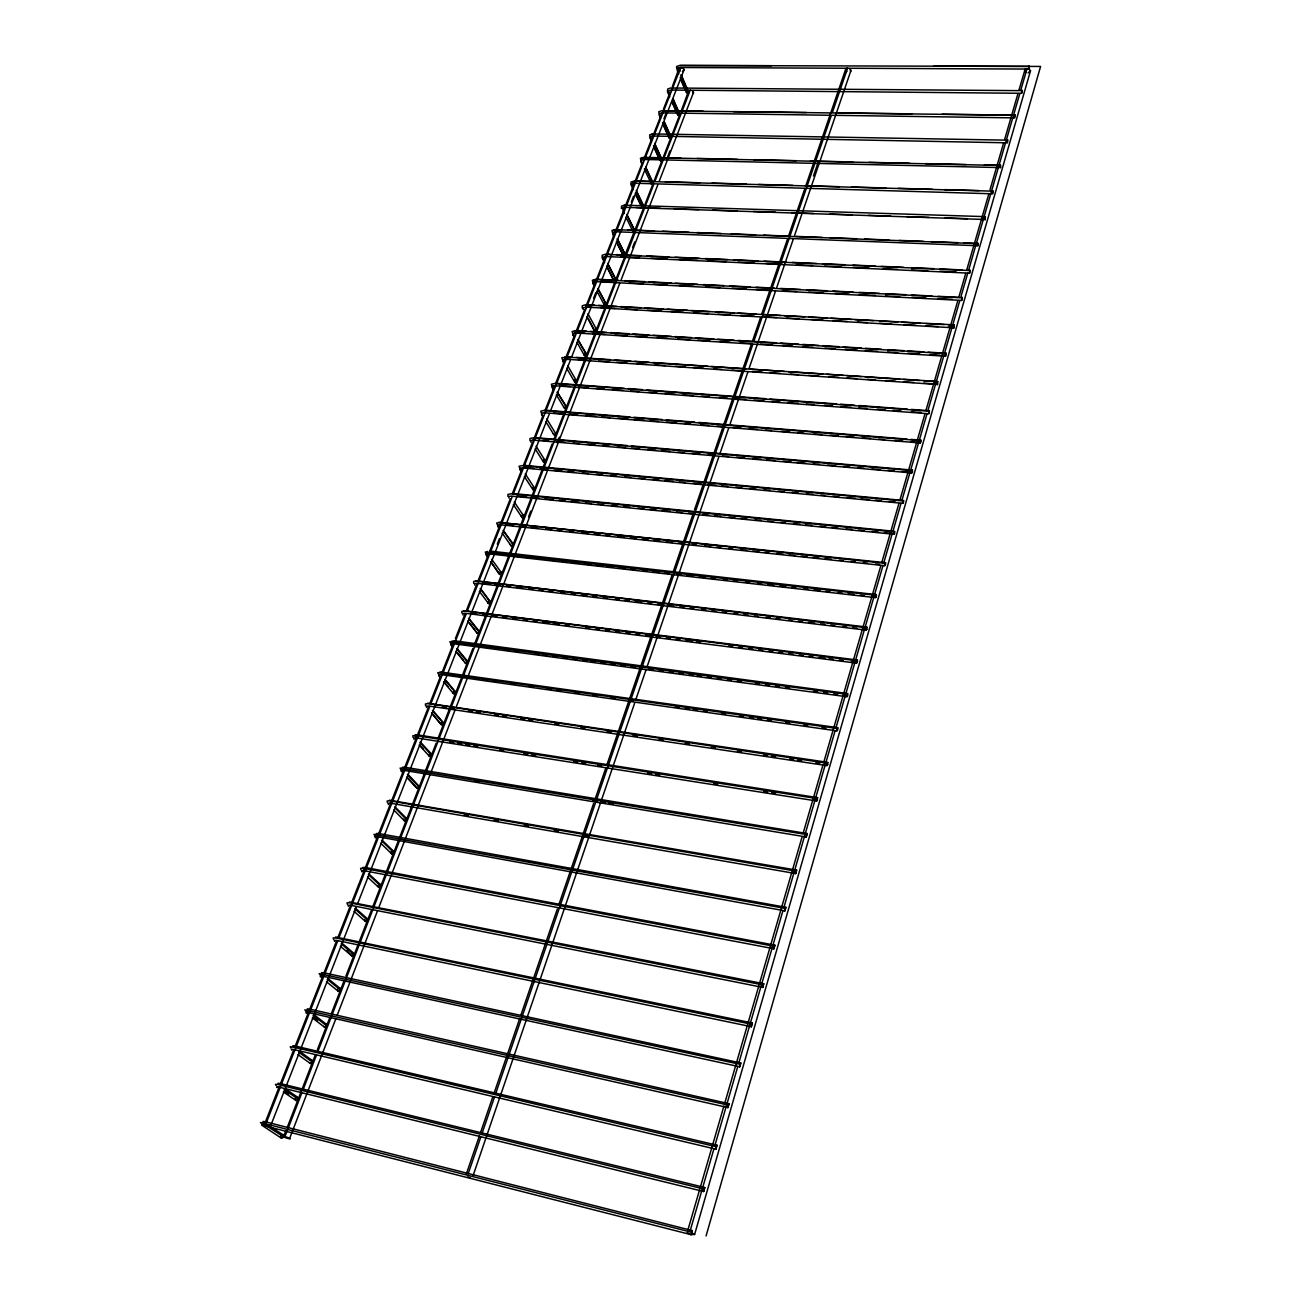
<?xml version="1.0" encoding="UTF-8"?>
<svg xmlns="http://www.w3.org/2000/svg" width="1301" height="1301" viewBox="0 0 1301 1301"><rect width="100%" height="100%" fill="white"/><g stroke="black" fill="none" stroke-linecap="round" stroke-linejoin="round"><path stroke-width="1.5" d="M390.853 852.057L391.699 853.879L392.902 853.619L393.764 851.407L381.974 840.088M377.843 885.542L378.689 887.412L379.908 887.152L380.77 884.908L368.768 873.833M529.946 440.665L529.962 438.518L532.89 437.884L911.627 470.555C912.733 468.23 912.944 473.792 911.578 472.913L533.215 440.096L530.954 440.584L530.938 442.242M364.638 919.579L365.467 921.482L367.565 920.181L354.864 908.879M346.782 950.446L352.034 956.121L354.165 953.552M337.544 989.329L338.374 991.329L339.61 991.069L340.52 988.711L327.787 978.433M541.688 414.921L541.72 413.23L545.314 412.368M312.338 1017.886L324.486 1027.123L326.632 1025.757L326.665 1024.472L313.671 1014.471M297.962 1054.607L310.37 1063.502L312.533 1062.153L311.703 1060.071L299.328 1051.127M552.274 387.991L552.323 386.283L554.584 385.73L929.125 413.783L929.207 410.466L928.768 413.49M554.242 387.015L554.275 385.795M295.181 1098.402L296.01 1100.516L297.279 1100.272L298.238 1097.8M280.593 1136.001L281.406 1138.164L282.675 1137.92L285.813 1131.089M562.715 361.45L562.78 359.71L570.375 359.109M564.667 360.491L564.715 359.255M573.009 335.284L573.09 333.528L575.351 332.926L945.778 356.23L945.86 352.945L945.437 355.921M574.944 334.341L575.009 333.072L576.619 332.649L584.686 333.154M582.197 308.028L582.295 305.735L585.19 304.922L954.007 324.843L953.909 328.112L953.633 325.478M583.157 309.492L583.255 307.703L590.784 307.069M593.175 284.073L593.272 282.252L595.516 281.618L961.927 300.433L962.008 297.181L961.585 300.092M603.03 258.997L603.144 257.159L605.388 256.492L969.814 273.177L969.895 269.925L969.489 272.82M604.916 258.086L605.014 256.769M612.755 234.278L612.885 232.407L615.129 231.724L977.913 245.743L977.669 243.092L977.913 245.743M621.39 208.518L621.569 206.095L624.431 205.184L985.329 216.649L985.231 219.869L984.987 217.218M624.22 208.989L624.317 207.64M631.814 185.832L631.977 183.929L634.189 183.213L992.761 193.8L992.874 190.613L992.468 193.41M632.693 183.604L632.855 181.701M641.149 162.121L641.312 160.202L643.54 159.454L1000.518 167.585L1000.306 164.934L1000.518 167.585M650.354 138.719L650.533 136.768L652.744 136.003L1007.511 142.817L1007.625 139.646L1007.234 142.411M659.444 115.626L659.623 113.675L661.835 112.878L1014.731 117.887L1014.845 114.732L1014.455 117.464M668.405 92.843L668.6 90.875L670.796 90.062L1021.838 93.298L1021.952 90.159L1021.561 92.875M672.341 86.533L679.171 68.107L682.814 68.107L684.163 69.538L682.44 71.539M681.204 110.992L688.701 90.68M693.466 93.493L692.295 90.712M1029.156 68.595L1028.961 65.944L1028.847 69.067L678.927 67.506M884.778 563.3C883.948 569.431 887.168 561.268 884.778 563.3L499.617 522.465L496.673 523.002L498.982 528.255M893.868 531.881C893.039 537.963 896.226 529.979 893.868 531.881L510.87 493.86L507.943 494.413L507.959 496.478M902.829 500.966C901.983 506.983 905.154 499.177 902.829 500.966L521.961 465.66L519.034 466.262L521.213 471.694M911.627 470.555L911.578 472.913M920.295 440.616C919.465 446.519 922.555 439.055 920.295 440.616L543.655 410.514L540.744 411.181L542.81 416.759M937.224 382.152L937.517 384.771L937.598 381.486L564.732 356.962M817.597 797.643L816.621 800.977L817.597 797.643L417.361 734.837L415.052 735.016L415.23 736.35M826.883 763.183C826.086 769.672 829.518 760.353 826.883 763.183L428.338 703.662L425.378 703.939L425.573 705.679M836.95 728.446C836.136 734.87 839.535 725.763 836.95 728.446L437.721 672.601L440.389 677.382M846.837 694.295C846.024 700.654 849.39 691.742 846.837 694.295L449.87 641.751L452.472 646.646M856.562 660.729C855.749 667.023 859.067 658.306 856.562 660.729L464.799 610.966L461.855 611.372L461.969 613.275M866.124 627.7C865.295 633.961 868.596 625.423 866.124 627.7L476.589 581.01L473.629 581.466L473.727 583.401M875.524 595.24C874.695 601.436 877.964 593.077 875.524 595.24L485.24 552.014L487.631 557.186M752.368 1022.993L751.295 1026.7L752.368 1022.993L335.544 937.013M763.736 983.719L762.679 987.378L763.736 983.719L349.351 901.951M774.892 945.177L773.867 948.754L774.892 945.177L365.239 867.458L362.914 867.474L363.174 868.613M785.853 907.301L784.845 910.83L785.853 907.301L378.591 833.486L376.265 833.551L376.509 834.738M796.619 870.109L795.627 873.556L796.619 870.109L389.406 800.18M807.205 833.551L806.213 836.95L807.205 833.551L404.644 767.2L402.334 767.33L402.529 768.615M692.295 1230.6L691.107 1234.682L692.295 1230.6L265.29 1121.755L262.948 1121.446L263.404 1122.21M704.768 1187.504L703.597 1191.505L704.768 1187.504L280.3 1083.554L277.975 1083.278L278.398 1084.107M716.997 1145.205L715.859 1149.141L716.997 1145.205L295.067 1045.988L292.741 1045.776L293.132 1046.655M729.015 1103.703L727.893 1107.574L729.015 1103.703L309.573 1009.072L307.247 1008.909L307.621 1009.852M740.806 1062.982L739.7 1066.755L740.806 1062.982L323.851 972.774L321.51 972.644L321.851 973.652M805.986 185.311L845.878 68.644L847.634 68.026L832.477 112.195M850.74 71.604L849.781 68.644M706.069 1235.95L1040.589 66.449L679.382 65.489L676.553 66.546L677.788 72.645M692.083 1234.568L694.604 1234.486L1030.522 70.758L1029.302 69.229L1025.107 69.213L1018.927 90.241M687.725 1230.632L723.958 1105.866M725.096 1101.963L802.099 836.852M803.221 832.949L823.045 764.728M824.167 760.825L880.793 565.886M881.915 561.983L898.91 503.503M900.032 499.617L924.946 413.832M926.084 409.945L957.78 300.775M958.918 296.872L965.7 273.486M966.838 269.583L988.923 193.556M990.045 189.653L1003.64 142.866M1004.779 138.979L1017.789 94.144M690.229 1230.535L713.973 1148.653M715.095 1144.766L737.7 1066.771M738.838 1062.884L782.909 910.814M784.048 906.911L834.9 731.455M836.039 727.552L882.94 565.74M884.078 561.837L891.982 534.532M893.12 530.645L901.024 503.341M902.162 499.454L927.028 413.669M928.15 409.766L959.796 300.596M960.935 296.693L967.716 273.291M968.838 269.388L1019.708 93.932M1020.83 90.029L1027.058 68.595M473.027 1175.746L634.774 702.735M636.075 698.897L645.947 670.048M647.264 666.21L718.916 456.618M720.234 452.781L728.788 427.769M730.105 423.931L747.847 372.021M749.165 368.167L775.461 291.261M776.778 287.407L793.22 239.335M794.537 235.497L851.065 70.14M1030.522 70.758L1028.05 72.921M466.295 1174.039L479.484 1135.643M480.801 1131.789L492.672 1097.231M493.99 1093.393L519.717 1018.52M521.034 1014.682L557.316 909.09M558.633 905.252L593.598 803.498M595.565 797.741L605.469 768.94M606.786 765.102L672.08 575.042M673.398 571.204L692.539 515.521M694.506 509.764L751.23 344.651M752.563 340.813L760.467 317.769M761.784 313.931L787.512 239.059M788.829 235.221L804.668 189.149M468.165 1173.811L480.687 1137.35M482.004 1133.496L494.51 1097.036M495.827 1093.182L752.759 344.472M754.076 340.634L831.16 116.033M813.45 176.042L818.053 162.576M284.968 1136.489C299.88 1141.985 278.154 1136.245 284.968 1136.489L301.832 1092.97M303.296 1089.181L316.485 1055.127M317.948 1051.338L653.606 184.726M655.086 180.937L690.262 90.111M528.564 516.806L530.759 511.114M557.137 442.86L559.332 437.185M632.579 247.597L634.774 241.921M667.738 156.608L669.934 150.916M289.668 1138.342L335.772 1018.927M337.235 1015.138L377.485 910.895M378.949 907.106L455.057 709.988M456.521 706.199L547.266 471.173M548.729 467.384L619.715 283.537M621.179 279.748L657.769 184.97M659.233 181.181L693.628 92.111M287.277 1127.317L315.151 1055.387M317.363 1049.712L329.82 1017.545M331.3 1013.755L343.757 981.588M345.968 975.896L371.647 909.659M373.111 905.87L436.193 743.115M438.388 737.439L461.139 678.764M462.603 674.975L472.881 648.483M474.345 644.694L541.834 470.572M543.298 466.799L552.096 444.08M554.307 438.404L574.115 387.308M575.579 383.519L604.184 309.703M605.648 305.93L614.446 283.211M615.926 279.422L623.992 258.606M643.068 209.396L624.756 255.63M644.532 205.623L679.74 114.764M265.144 1122.617L279.26 1086.709M280.74 1082.92L293.375 1050.785M294.872 1046.996L336.471 941.127M337.967 937.338L350.587 905.203M352.083 901.414L428.614 706.671M430.094 702.898L440.502 676.422M441.982 672.65L453.138 644.288M455.366 638.612L465.026 614.039M466.506 610.25L476.914 583.791M478.394 580.002L488.054 555.429M489.55 551.64L510.35 498.706M512.578 493.03L522.238 468.458M523.734 464.668L532.646 441.982M534.126 438.209L543.054 415.523M545.282 409.848L554.193 387.161M555.673 383.372L564.601 360.686M566.081 356.913L574.261 336.113M576.489 330.438L584.653 309.638M586.149 305.865L614.381 234.017M615.861 230.228L633.701 184.856M635.181 181.067L642.613 162.17M644.109 158.38L652.273 137.581M653.769 133.808L661.201 114.895M663.429 109.235L670.113 92.208M265.746 1124.194L337.756 940.834M339.236 937.062L429.818 706.443M431.298 702.654L466.197 613.812M467.677 610.039L512.22 496.624M513.7 492.835L680.748 67.522M497.291 544.143L499.503 538.484M593.565 298.401L595.793 292.725M631.343 201.98L633.554 196.321M663.933 118.814L666.145 113.138M271.275 1124.194L356.376 906.83M357.856 903.057L549.494 413.539M550.974 409.75L570.212 360.605M571.692 356.832L684.163 69.538M394.984 806.88L406.546 818.459L405.701 820.622L404.497 820.882L403.652 819.093M419.117 786.015L417.101 788.406L408.286 778.209M420.369 742.058L431.509 754.076L430.68 756.174L429.509 756.45L428.647 754.726M440.86 723.291L443.69 722.624L442.893 724.706L440.876 724.397L431.932 713.013M455.724 692.75L452.894 693.417L453.691 691.384L455.692 691.677L455.724 692.75L444.698 679.529M468.815 618.349L479.158 631.164L478.394 633.132L477.239 633.424L476.377 631.831M456.993 648.548L467.514 661.184L466.734 663.185L465.579 663.461L464.717 661.851M490.656 602.607L487.891 603.29L488.639 601.338L490.623 601.582L490.656 602.607L480.264 588.702M499.958 572.229L501.91 572.456L501.178 574.375L499.21 574.148L491.095 561.967M504.381 532.011L513.049 543.753L512.318 545.656L511.179 545.932L510.317 544.436M534.809 487.615L532.987 489.745L532.873 487.436M543.525 459.985L543.639 462.245L545.461 460.164M555.95 433.087L555.267 434.876L553.283 433.786M557.332 392.317L566.293 406.416L565.61 408.172L563.658 407.115M577.888 339.821L586.54 354.181L585.889 355.889L583.938 354.88M574.587 379.973L574.733 382.136L576.489 380.12M595.647 328.21L595.809 330.291L593.923 330.178L588.019 318.68M604.363 303.296L604.526 305.361L596.948 291.164M605.583 305.068L606.233 303.409M615.08 278.154L615.243 280.17L613.373 280.089L607.258 267.583M660.323 159.145L660.518 161.015L662.144 159.194M670.454 137.776L668.633 137.743L669.218 136.231M688.457 91.314L687.887 92.794L686.001 92.046M673.186 98.892L679.886 114.39L678.211 115.431L678 113.626M679.659 67.554L677.463 68.368L678.732 73.864M661.38 113.366L662.957 112.813M651.394 134.588L653.606 133.824M652.305 136.459L653.883 135.906M642.19 157.99L680.83 158.072M643.101 159.86L644.678 159.34M633.766 183.587L635.36 183.067M623.39 205.737L625.618 205.021M613.796 230.114L622.089 229.659M614.722 232.033L616.316 231.545M594.199 279.878L596.443 279.243M650.63 183.132L652.533 183.961L653.135 182.416M643.41 207.526L641.572 207.477M632.92 229.757L633.961 229.464L626.822 214.893M623.521 253.939L625.456 254.833L617.341 238.734M584.653 354.051L585.743 353.758M522.059 515.277L524.01 515.489L524.043 516.448L514.253 501.942M521.294 516.172L522.156 517.635L523.278 517.343M429.476 753.751L430.664 753.474M391.699 851.033L392.918 850.773M378.705 884.517L379.925 884.241M532.938 440.063L534.565 439.722M352.083 953.113L353.303 952.852L341.675 942.981M338.439 988.256L339.675 987.996M324.551 1023.985L325.803 1023.741M310.451 1060.315L311.703 1060.071M296.108 1097.28L297.376 1097.019L286.301 1089.49M281.52 1134.846L283.651 1135.399L283.618 1136.781L264.396 1124.519L270.543 1126.081M498.738 522.417L885.591 562.715M475.743 580.848L866.97 627.049M463.969 610.722L857.424 660.014M439.901 671.901L837.844 727.666M427.574 703.207L827.81 762.353M417.751 737.163L416.092 737.277L416.222 738.22M405.034 769.525L403.391 769.623L403.521 770.534M392.121 802.408L390.463 802.473L390.609 803.367M363.987 869.816L365.646 869.816M680.472 65.457L771.721 65.7M933.939 66.123L1029.237 66.384M1021.643 90.647L670.535 87.996L667.706 89.037L667.446 91.574L669.739 96.827M662.681 110.731L703.19 111.236M733.569 111.626L806.49 112.537M838.901 112.943L911.822 113.854M942.2 114.228L1015.122 115.138M1014.52 115.236L661.558 110.796L658.729 111.821L660.03 117.822M1007.299 140.166L652.468 133.922L649.622 134.914L650.972 140.866M697.027 158.429L737.504 159.356M753.686 159.714L796.179 160.69M810.36 161.015L852.854 161.974M869.052 162.349L909.529 163.259M925.71 163.633L966.188 164.56M984.402 164.967L1000.599 165.341M999.981 165.471L643.247 157.356L640.401 158.315L641.8 164.219M635.067 180.969L653.281 181.473M665.413 181.815L699.808 182.774M711.956 183.116L746.351 184.075M758.483 184.417L792.878 185.392M805.01 185.718L839.405 186.694M851.553 187.035L885.948 187.994M898.08 188.336L932.475 189.296M944.607 189.637L979.002 190.596M992.533 191.149L633.896 181.099L631.05 182.042L630.855 184.482L633.311 189.604M636.01 207.477L660.257 208.306M674.406 208.778L698.653 209.607M712.785 210.079L737.033 210.892M753.198 211.445L775.429 212.193M791.593 212.746L813.824 213.494M829.989 214.047L852.204 214.795M868.369 215.332L890.6 216.096M906.764 216.633L928.995 217.381M945.16 217.934L967.375 218.682M984.922 219.495L624.724 207.298L622.496 208.014L624.138 213.527M628.155 229.887L654.452 230.911M662.534 231.22L688.831 232.245M696.913 232.554L721.177 233.497M731.292 233.887L755.556 234.831M763.638 235.139L789.935 236.164M796.001 236.392L822.281 237.416M830.363 237.725L856.66 238.75M864.742 239.059L889.006 240.002M899.121 240.392L923.385 241.335M931.483 241.661L957.764 242.669M963.83 242.913L977.978 243.45M977.327 243.677L614.82 229.594L611.958 230.488L613.487 236.245M606.299 254.15L610.348 254.329M616.414 254.606L640.677 255.679M646.743 255.955L668.974 256.931M675.04 257.208L699.304 258.281M705.37 258.541L727.617 259.533M733.683 259.793L757.93 260.883M763.996 261.143L786.243 262.135M792.309 262.395L816.573 263.469M822.639 263.745L844.869 264.737M852.952 265.095L875.199 266.071M881.265 266.347L903.496 267.323M911.594 267.681L933.825 268.673M939.891 268.933L962.138 269.925M969.554 270.527L605.079 254.362L602.217 255.207L602.07 257.582L604.656 262.574M620.74 256.931L638.921 257.744M651.037 258.281L667.202 259.013M679.317 259.549L697.499 260.363M707.598 260.818L725.763 261.631M737.878 262.168L754.043 262.9M766.159 263.436L782.324 264.168M796.456 264.802L812.621 265.518M824.736 266.054L840.885 266.786M853.017 267.323L869.166 268.055M883.314 268.689L897.446 269.323M911.578 269.957L927.743 270.673M939.859 271.21L956.024 271.942M598.46 279.341L618.674 280.349M624.74 280.658L644.954 281.666M649.004 281.862L671.235 282.984M675.284 283.179L697.515 284.285M703.581 284.594L723.795 285.602M729.861 285.911L750.075 286.919M756.141 287.212L774.339 288.123M780.405 288.432L800.619 289.44M806.685 289.749L826.899 290.757M832.965 291.05L853.18 292.075M859.245 292.367L879.46 293.375M885.526 293.684L905.74 294.693M911.806 295.002L932.02 296.01M938.086 296.303L958.3 297.327M961.65 297.799L595.207 279.471L592.329 280.3L594.102 286.204M602.802 281.699L616.95 282.398M629.066 283.016L643.198 283.732M653.297 284.236L667.429 284.952M679.545 285.57L693.677 286.269M705.793 286.887L719.941 287.602M732.056 288.204L746.189 288.92M756.288 289.44L772.436 290.253M782.535 290.757L796.684 291.473M808.799 292.075L822.931 292.79M835.047 293.408L849.179 294.124M859.278 294.628L875.443 295.441M885.526 295.945L899.674 296.661M911.79 297.279L925.922 297.994M938.037 298.596L952.169 299.311M324.274 975.165L322.859 975.783M586.442 304.678L594.524 305.133M598.574 305.361L616.772 306.369M620.805 306.597L641.019 307.719M645.068 307.947L663.25 308.955M667.299 309.183L687.513 310.305M691.563 310.532L709.744 311.557M715.81 311.882L734.008 312.907M738.041 313.134L756.239 314.143M762.305 314.484L780.502 315.493M784.536 315.72L804.75 316.842M808.799 317.07L826.981 318.078M831.03 318.306L851.244 319.428M855.294 319.656L873.475 320.68M879.541 321.005L897.739 322.03M901.772 322.241L919.97 323.266M926.036 323.607L944.233 324.616M948.266 324.843L954.332 325.185M600.883 307.638L615.031 308.418M625.114 308.988L637.23 309.671M647.329 310.24L661.461 311.037M671.56 311.606L683.675 312.289M693.775 312.858L707.907 313.639M718.006 314.208L730.121 314.891M740.22 315.46L754.352 316.257M764.451 316.826L776.567 317.509M786.666 318.062L798.781 318.745M810.897 319.428L823.013 320.111M833.112 320.68L847.244 321.477M857.343 322.046L867.442 322.599M879.557 323.282L891.673 323.965M903.788 324.648L915.904 325.331M926.003 325.901L938.119 326.584M948.218 327.153L954.267 327.478M585.499 307.085L953.584 327.787M586.409 331.104L576.31 330.487L572.131 331.527L574.017 337.317M590.459 331.365L606.624 332.357M610.673 332.601L628.855 333.723M632.904 333.967L649.069 334.975M653.118 335.219L671.3 336.341M675.349 336.585L691.514 337.577M695.563 337.837L713.745 338.943M717.794 339.203L733.959 340.195M738.009 340.439L776.421 342.814M780.454 343.057L798.651 344.18M802.684 344.423L818.866 345.416M822.899 345.676L839.08 346.668M843.113 346.912L861.311 348.034M865.36 348.278L881.525 349.286M887.591 349.644L903.756 350.652M907.805 350.896L923.97 351.888M928.02 352.148L946.201 353.254M575.026 330.763L945.502 353.596M592.768 333.658L604.884 334.406M614.983 335.04L627.098 335.788M635.181 336.292L647.296 337.04M657.379 337.658L667.478 338.293M677.577 338.911L689.693 339.675M697.775 340.163L709.891 340.927M719.99 341.545L730.089 342.179M740.171 342.797L752.287 343.545M760.369 344.049L772.485 344.798M782.584 345.432L792.683 346.05M802.782 346.684L812.865 347.318M824.98 348.066L835.079 348.684M845.178 349.319L857.294 350.067M865.376 350.571L877.492 351.319M887.591 351.953L897.69 352.571M907.773 353.205L919.888 353.953M929.987 354.571L940.086 355.206M572.082 357.076L561.821 357.694L563.772 363.418M576.115 357.352L610.478 359.661M614.527 359.938L630.692 361.027M634.742 361.304L648.89 362.263M652.939 362.54L707.516 366.215M711.549 366.492L745.912 368.817M749.961 369.094L784.324 371.403M788.373 371.679L822.736 374.005M826.769 374.281L842.95 375.371M846.984 375.647L861.132 376.591M865.181 376.867L899.544 379.193M903.593 379.469L919.758 380.559M923.808 380.819L937.956 381.778M578.441 359.661L590.556 360.491M598.639 361.044L608.738 361.727M616.82 362.28L626.903 362.963M637.002 363.646L647.101 364.329M655.184 364.882L665.283 365.565M675.382 366.264L685.464 366.947M693.547 367.5L703.646 368.183M713.745 368.866L721.827 369.419M731.91 370.102L742.009 370.785M752.108 371.468L762.207 372.167M770.29 372.704L780.389 373.403M790.471 374.086L798.554 374.639M808.653 375.322L818.752 376.005M828.851 376.688L838.95 377.388M847.016 377.924L857.115 378.624M867.214 379.307L875.297 379.859M885.396 380.543L895.478 381.226M903.561 381.778L913.66 382.461M923.759 383.144L933.858 383.844M565.041 359.141L937.175 384.478M557.592 383.372L624.301 388.283M628.35 388.576L642.499 389.617M646.548 389.926L765.817 398.691M769.867 399L836.576 403.912M840.625 404.204L854.773 405.245M858.806 405.538L907.334 409.116M911.367 409.408L929.565 410.758M928.833 411.149L554.275 383.551L551.364 384.25L553.364 389.893M559.934 385.714L570.033 386.462M578.116 387.048L588.215 387.796M596.281 388.397L604.363 388.999M612.446 389.601L622.545 390.349M630.611 390.95L638.693 391.536M648.792 392.284L656.875 392.886M664.957 393.487L675.04 394.236M683.123 394.837L693.222 395.585M701.304 396.187L709.387 396.772M719.486 397.521L727.552 398.122M735.634 398.724L745.733 399.472M753.816 400.074L763.915 400.822M771.981 401.424L780.063 402.025M788.146 402.611L798.245 403.359M806.311 403.961L814.393 404.562M824.492 405.31L832.575 405.912M840.657 406.514L850.74 407.262M858.823 407.847L866.905 408.449M877.004 409.197L885.087 409.799M893.153 410.4L901.235 411.002M911.334 411.75L921.433 412.498M544.989 410.173L629.895 416.938M633.945 417.263L662.258 419.524M666.291 419.849L694.604 422.109M698.637 422.435L906.895 439.055M910.944 439.38L921.043 440.177M553.38 413.019L563.479 413.816M569.545 414.303L577.628 414.954M585.71 415.604L595.809 416.418M601.859 416.905L609.941 417.556M618.024 418.206L628.123 419.02M634.189 419.491L644.288 420.304M650.337 420.792L658.42 421.443M666.502 422.093L676.601 422.906M684.684 423.557L690.733 424.045M700.832 424.858L708.915 425.492M716.997 426.143L723.047 426.63M733.146 427.444L741.228 428.094M749.311 428.745L757.393 429.395M765.476 430.046L771.526 430.533M781.625 431.347L789.707 431.981M797.789 432.631L803.839 433.119M813.938 433.932L822.021 434.583M830.103 435.233L838.186 435.884M846.268 436.534L854.334 437.185M862.417 437.819L870.499 438.47M878.582 439.12L884.631 439.608M894.73 440.421L902.813 441.072M910.895 441.722L916.961 442.21M543.981 412.71L920.246 442.958M534.239 437.51L627.261 445.527M631.31 445.869L912.391 470.084M542.647 440.421L548.713 440.941M556.795 441.641L564.862 442.34M572.944 443.039L579.01 443.56M587.093 444.259L595.175 444.958M603.257 445.658L609.307 446.194M617.39 446.894L625.472 447.593M631.538 448.113L639.62 448.812M647.703 449.512L655.785 450.211M661.835 450.748L669.917 451.447M678 452.146L684.066 452.667M692.148 453.366L700.214 454.065M708.297 454.765L714.363 455.285M722.445 455.984L728.511 456.521M736.594 457.22L744.66 457.919M752.742 458.619L760.825 459.318M766.891 459.838L774.973 460.538M783.056 461.237L791.138 461.936M797.188 462.473L805.27 463.172M813.353 463.872L819.419 464.392M827.501 465.091L835.567 465.791M843.65 466.49L849.716 467.01M857.798 467.71L863.864 468.246M871.946 468.945L880.013 469.645M888.095 470.344L894.161 470.864M902.243 471.564L910.326 472.263M523.327 465.254L903.61 500.462M525.685 467.661L533.768 468.409M539.834 468.978L547.916 469.726M553.982 470.295L562.065 471.043M568.114 471.613L574.18 472.182M582.263 472.93L588.328 473.499M596.411 474.247L602.477 474.816M610.559 475.564L616.609 476.117M624.691 476.882L630.757 477.434M638.84 478.199L644.906 478.752M652.988 479.516L659.054 480.069M665.12 480.638L673.202 481.386M679.252 481.955L685.318 482.525M693.4 483.273L701.483 484.021M707.549 484.59L715.631 485.338M721.697 485.907L727.747 486.476M735.829 487.225L741.895 487.794M749.978 488.542L756.044 489.095M764.126 489.859L770.192 490.412M778.274 491.176L784.324 491.729M792.407 492.494L798.472 493.046M806.555 493.811L812.621 494.364M820.703 495.128L824.753 495.502M832.835 496.25L838.885 496.819M846.967 497.567L855.05 498.316M861.116 498.885L869.198 499.633M875.264 500.202L881.33 500.771M889.412 501.519L895.462 502.072M902.764 503.341L522.303 467.872L520.026 468.344L520.026 469.97M512.252 493.421L894.665 531.345M518.66 496.25L526.742 497.063M532.808 497.665L538.874 498.267M544.94 498.868L553.023 499.682M559.088 500.283L565.154 500.885M571.22 501.487L579.303 502.3M585.369 502.902L591.435 503.503M597.501 504.105L603.55 504.707M611.649 505.52L617.699 506.122M623.764 506.723L629.83 507.325M637.913 508.138L643.979 508.74M650.045 509.341L656.111 509.943M662.176 510.545L670.259 511.358M676.325 511.96L682.391 512.561M688.457 513.163L694.506 513.781M702.605 514.578L708.655 515.18M714.721 515.798L720.787 516.399M728.869 517.196L734.935 517.798M741.001 518.416L747.067 519.018M755.149 519.815L761.215 520.416M767.281 521.034L773.347 521.636M781.429 522.433L785.462 522.839M793.561 523.653L799.627 524.254M805.677 524.856L811.743 525.458M819.825 526.271L825.891 526.872M831.957 527.474L838.023 528.076M846.105 528.889L852.171 529.491M858.237 530.092L864.303 530.694M872.386 531.507L878.451 532.109M884.517 532.711L894.616 533.719M893.82 534.256L511.212 496.088L508.935 496.51L508.951 498.12M507.406 524.888L513.44 525.523M519.473 526.173L525.506 526.807M531.54 527.458L537.573 528.092M545.623 528.954L551.657 529.588M557.69 530.239L561.707 530.662M569.757 531.524L573.774 531.946M581.823 532.808L587.857 533.443M593.89 534.093L599.924 534.727M605.957 535.361L609.99 535.801M618.024 536.646L624.057 537.297M630.091 537.931L636.124 538.581M642.157 539.216L648.191 539.866M654.224 540.5L660.274 541.151M666.307 541.785L672.341 542.436M678.374 543.07L684.407 543.72M692.441 544.566L696.474 544.989M704.524 545.851L710.557 546.501M716.591 547.136L720.608 547.558M728.658 548.42L732.674 548.843M740.724 549.705L746.758 550.339M752.791 550.99L758.825 551.624M764.858 552.274L768.875 552.697M776.925 553.559L782.958 554.193M788.991 554.844L795.025 555.478M801.058 556.129L807.092 556.763M813.125 557.397L819.158 558.048M825.192 558.682L831.225 559.332M839.275 560.194L843.308 560.617M851.342 561.463L855.375 561.902M863.409 562.748L867.442 563.187M875.475 564.032L879.509 564.471M884.729 565.691L499.958 524.71L497.681 525.116L497.714 526.694M489.615 551.022L876.354 594.622M491.973 553.51L498.023 554.193M504.056 554.876L510.09 555.56M516.123 556.243L520.156 556.698M526.189 557.381L532.223 558.064M538.256 558.747L542.289 559.202M550.339 560.113L554.356 560.568M562.406 561.479L566.423 561.934M572.473 562.617L578.506 563.3M584.539 563.984L590.573 564.667M596.606 565.35L602.656 566.033M606.673 566.488L612.706 567.171M618.739 567.854L624.789 568.537M630.822 569.22L634.839 569.675M642.889 570.586L646.922 571.041M652.956 571.724L658.989 572.407M665.022 573.09L669.056 573.546M677.105 574.457L681.122 574.912M687.156 575.595L693.205 576.278M699.239 576.961L705.272 577.644M711.305 578.327L715.339 578.799M723.389 579.709L727.405 580.165M733.439 580.848L737.472 581.303M745.522 582.214L749.539 582.669M757.589 583.58L761.622 584.035M767.655 584.718L773.688 585.401M779.722 586.084L785.755 586.767M791.805 587.45L795.822 587.906M803.872 588.816L807.888 589.272M813.938 589.955L819.972 590.638M826.005 591.321L830.022 591.776M838.072 592.687L842.105 593.142M848.138 593.825L854.172 594.508M860.205 595.191L864.238 595.647M872.288 596.557L876.305 597.013M875.475 597.631L488.542 553.771L486.249 554.145L486.298 555.69M484.427 583.482L490.477 584.198M494.494 584.686L500.527 585.417M506.577 586.133L510.594 586.621M516.643 587.353L522.677 588.068M528.726 588.8L532.743 589.288M538.777 590.004L542.81 590.491M548.843 591.223L552.876 591.711M560.926 592.671L564.959 593.158M570.993 593.89L575.026 594.362M581.059 595.094L587.093 595.825M593.142 596.541L597.159 597.029M603.209 597.761L607.225 598.232M615.292 599.208L619.309 599.696M625.342 600.411L629.375 600.899M635.408 601.631L641.458 602.347M647.491 603.079L651.525 603.566M657.558 604.282L663.591 605.014M667.624 605.502L673.658 606.217M679.707 606.949L683.724 607.437M689.774 608.152L693.791 608.64M701.841 609.616L705.874 610.104M711.907 610.82L715.94 611.307M721.974 612.039L726.007 612.511M734.057 613.487L738.09 613.974M744.123 614.69L748.156 615.178M754.19 615.91L758.223 616.381M766.273 617.357L770.29 617.845M776.339 618.56L780.356 619.048M788.406 620.024L792.439 620.496M798.472 621.227L802.506 621.715M808.539 622.431L814.589 623.163M820.622 623.895L824.655 624.366M830.688 625.098L834.722 625.586M842.772 626.545L846.788 627.033M852.838 627.765L856.855 628.253M862.905 628.968L866.921 629.456M866.076 630.123L476.947 583.271L474.654 583.629L474.719 585.125M472.686 613.454L476.703 613.958M482.752 614.739L486.785 615.243M492.819 616.007L496.852 616.528M502.885 617.292L506.918 617.812M512.968 618.577L516.985 619.097M523.035 619.861L527.068 620.382M533.101 621.146L537.134 621.65M543.168 622.431L549.217 623.195M553.25 623.716L559.284 624.48M565.333 625.244L569.366 625.765M585.466 627.814L589.499 628.334M595.549 629.099L599.566 629.603M605.615 630.383L609.649 630.887M615.682 631.668L619.715 632.172M625.748 632.937L629.782 633.457M635.831 634.221L639.848 634.742M645.898 635.506L649.931 636.026M655.964 636.791L659.997 637.311M666.047 638.075L670.064 638.58M676.113 639.36L680.13 639.864M686.18 640.645L692.23 641.409M696.246 641.913L700.28 642.434M728.479 646.028L732.512 646.532M738.545 647.313L742.578 647.817M748.628 648.581L752.645 649.101M758.694 649.866L762.711 650.386M768.761 651.15L772.794 651.671M778.827 652.435L782.86 652.956M788.91 653.72L792.927 654.224M798.977 655.005L803.01 655.509M809.043 656.289L813.076 656.794M819.11 657.558L825.159 658.339M829.192 658.843L833.209 659.363M839.259 660.127L843.292 660.648M851.342 661.672L855.375 662.176M856.513 663.136L465.156 613.243L462.863 613.552L462.961 615.015M847.715 693.547L454.325 640.791L452.032 641.084L452.146 642.515M456.7 643.345L460.717 643.881M466.734 644.694L470.734 645.231M484.769 647.117L490.786 647.931M494.803 648.467L498.803 649.02M504.821 649.817L508.837 650.37M514.854 651.167L518.855 651.72M534.906 653.866L538.907 654.419M542.924 654.956L546.924 655.493M552.941 656.306L556.958 656.842M562.975 657.655L566.976 658.192M572.993 659.005L577.01 659.542M583.027 660.355L587.027 660.892M591.044 661.428L595.045 661.965M601.062 662.778L605.079 663.315M611.096 664.128L615.097 664.665M621.114 665.478L625.13 666.014M631.148 666.828L635.148 667.364M649.183 669.251L653.2 669.804M659.217 670.6L663.217 671.153M669.234 671.95L673.251 672.503M679.268 673.3L683.269 673.853M689.286 674.65L693.303 675.203M697.303 675.739L701.32 676.276M707.337 677.089L711.338 677.626M717.355 678.439L721.372 678.976M727.389 679.789L731.39 680.325M737.407 681.139L741.424 681.675M755.458 683.562L759.459 684.098M765.476 684.911L769.493 685.448M775.51 686.261L779.51 686.798M785.528 687.611L789.544 688.148M813.597 691.384L817.613 691.937M823.631 692.734L827.631 693.287M833.648 694.083L837.665 694.636M843.666 695.433L847.683 695.986M846.805 696.734L453.203 643.67L450.894 643.946L451.008 645.377M446.585 674.52L450.601 675.089M456.618 675.935L460.635 676.504M464.636 677.073L468.653 677.658M474.67 678.504L478.687 679.073M482.704 679.642L486.72 680.212M492.737 681.073L496.738 681.643M510.789 683.643L514.806 684.212M528.84 686.196L532.857 686.765M546.908 688.766L550.908 689.335M556.926 690.197L560.942 690.766M574.993 692.75L579.01 693.319M593.045 695.319L597.061 695.889M611.096 697.889L615.113 698.458M629.164 700.458L633.18 701.028M675.3 707.012L679.317 707.581M685.334 708.427L689.351 708.996M693.368 709.565L697.369 710.151M703.386 710.996L707.402 711.566M721.453 713.566L725.47 714.135M739.505 716.135L743.521 716.705M749.539 717.55L753.555 718.119M757.556 718.689L761.573 719.258M767.59 720.12L771.607 720.689M785.658 722.689L789.658 723.258M803.709 725.242L807.726 725.812M821.76 727.812L825.777 728.381M836.917 730.886L441.055 674.568L438.746 674.812L438.876 676.211M442.307 707.11L446.324 707.711M450.341 708.313L454.358 708.915M468.409 711.013L472.426 711.614M476.442 712.216L480.443 712.818M494.51 714.916L498.527 715.517M502.528 716.119L506.544 716.721M520.611 718.819L524.612 719.42M528.629 720.022L532.646 720.624M554.73 723.925L558.747 724.527M580.831 727.844L584.848 728.446M606.933 731.747L610.95 732.349M633.034 735.65L637.051 736.252M659.135 739.553L663.152 740.155M685.237 743.456L689.254 744.058M711.338 747.376L715.355 747.977M737.439 751.279L741.456 751.88M763.541 755.182L767.541 755.783M771.558 756.385L775.575 756.987M789.626 759.085L793.643 759.686M797.659 760.288L801.676 760.89M815.727 762.988L819.744 763.589M823.761 764.191L827.778 764.793M826.851 765.639L428.712 705.971L426.403 706.167L426.565 707.533M816.654 798.521L415.8 735.537L412.824 735.764L413.051 737.456M449.739 742.188L453.74 742.822M457.724 743.456L461.725 744.074M465.725 744.709L469.726 745.343M473.727 745.977L477.727 746.595M499.714 750.059L503.715 750.693M523.701 753.832L527.702 754.466M531.702 755.1L535.687 755.718M573.676 761.703L577.677 762.337M581.677 762.971L585.678 763.589M597.663 765.476L601.664 766.11M647.638 773.347L651.638 773.981M655.639 774.615L659.64 775.233M713.615 783.739L717.615 784.357M763.589 791.61L767.59 792.228M771.591 792.862L775.591 793.496M813.564 799.465L817.565 800.099M816.621 800.977L416.174 737.862L413.864 738.025L414.043 739.342M806.246 834.494L400.074 768.11L402.985 772.566M475.06 781.104L479.061 781.771M593.11 800.619L597.11 801.286M601.111 801.953L605.111 802.603M609.112 803.27L613.113 803.937M806.213 836.95L403.44 770.257L401.131 770.387L401.326 771.672M795.643 871.085L390.105 800.847L387.129 800.977L387.405 802.571M464.213 814.914L468.214 815.613M494.25 820.134L498.25 820.817M524.27 825.338L528.287 826.037M554.307 830.542L558.324 831.241M584.344 835.762L588.361 836.462M795.627 873.556L390.495 803.189L388.186 803.286L388.397 804.522M784.861 908.342L373.956 834.38L377.03 838.592M784.845 910.83L377.355 836.657L375.03 836.706L375.273 837.893M773.867 946.25L363.564 868.304L360.588 868.32L360.93 869.8M773.867 948.754L363.971 870.662L361.662 870.678L361.922 871.816M762.695 984.873L349.969 902.878L346.977 902.829L347.351 904.244M762.679 987.378L350.392 905.236L348.066 905.203L348.359 906.309M751.311 1024.18L336.146 938.021L333.154 937.923L333.56 939.273M751.295 1026.7L336.569 940.395L334.243 940.33L334.552 941.371M739.7 1064.234L319.103 973.603L322.534 977.295M739.7 1066.755L322.518 976.14L320.192 976.026L320.534 977.018M727.893 1105.037L304.792 1009.885L308.337 1013.43M727.893 1107.574L308.223 1012.503L305.898 1012.324L306.272 1013.268M715.859 1146.604L293.245 1047.061L290.253 1046.785L290.757 1047.923M715.859 1149.141L293.701 1049.484L291.359 1049.256L291.766 1050.151M703.597 1188.951L278.447 1084.676L275.454 1084.335L276.007 1085.392M703.597 1191.505L278.902 1087.099L276.576 1086.823L276.999 1087.652M691.091 1232.128L260.411 1122.519L264.266 1125.593M691.107 1234.682L261.534 1125.056L281.406 1138.164M467.677 1176.966L470.49 1177.893M687.172 1232.584L689.107 1233.592M692.652 1233.462L694.604 1234.486M269.86 1126.341L282.789 1134.602M283.342 1091.946L296.01 1100.516M284.09 1089.571L298.189 1099.15M285.602 1091.897L288.789 1094.06M298.726 1052.2L312.533 1062.153M314.468 1018.081L317.525 1020.423M313.118 1015.463L326.632 1025.757M367.581 918.945L355.336 908.114M326.486 981.783L338.374 991.329M327.267 979.328L340.504 989.98M340.39 946.282L352.034 956.121M341.171 943.81L354.148 954.788M323.624 1026.375L324.486 1027.123M309.508 1062.754L310.37 1063.502M354.051 911.367L365.467 921.482M367.516 877.02L378.689 887.412M368.329 874.5L380.77 886.111M380.754 843.227L391.699 853.879M381.567 840.69L393.764 852.594M393.764 809.97L404.497 820.882M394.593 807.417L406.546 819.614M679.024 69.522L680.374 70.953M406.579 777.25L417.101 788.406M407.782 774.209L418.271 785.397M407.424 774.68L419.133 787.154M419.198 745.05L429.509 756.45M420.044 742.464L431.509 755.182M420.857 746.091L423.443 748.969M845.552 70.108L846.853 71.588M431.607 713.338L441.722 724.966M432.761 710.395L442.844 722.039M432.469 710.753L443.706 723.73M444.129 681.87L447.886 686.359M443.836 682.131L453.74 693.986M446.21 680.716L454.862 691.107M457.367 652.728L463.498 660.339M455.87 651.411L465.579 663.461M456.732 648.792L467.547 662.242M1024.586 70.742L1025.806 72.271M467.71 621.146L477.239 633.424M468.588 618.512L479.191 632.205M469.173 622.545L475.174 630.286M479.386 591.353L488.721 603.81M480.476 588.589L489.794 601.062M490.884 562.016L500.039 574.652M491.762 559.349L501.958 573.465M502.202 533.101L511.179 545.932M503.097 530.434L513.082 544.745M513.358 504.625L522.156 517.635M524.336 476.556L532.987 489.745M525.246 473.873L534.857 488.574M535.166 448.91L543.639 462.245M536.077 446.21L545.509 461.091M545.835 421.67L554.161 435.168M546.745 418.955L555.999 434.014M556.356 394.821L564.52 408.465M557.267 392.105L566.342 407.327M566.732 368.346L574.733 382.136M567.643 365.614L576.554 381.014M576.945 342.261L584.8 356.181M577.872 339.528L586.605 355.059M587.938 313.785L596.525 329.478M587.011 316.533L594.736 330.584M597.875 288.415L606.299 304.255M597.875 288.806L605.437 303.003M606.754 266.152L614.17 280.463M607.681 263.404L615.942 279.373M608.592 265.615L614.153 276.365M616.414 241.482L623.699 255.923M617.731 244.637L622.837 254.72M617.308 239.189L624.578 253.646M625.927 217.169L633.099 231.708M626.871 214.405L634.839 230.635L634.758 229.822M635.327 193.166L641.474 205.997M635.766 194.727L640.677 204.973M636.27 190.401L644.093 206.761M637.083 192.776L643.214 205.607M644.337 168.935L651.492 184.27M645.54 166.723L652.37 181.376M645.995 168.431L652.354 182.075M653.492 145.582L660.518 161.015M654.127 147.794L658.859 158.169M654.696 143.37L661.396 158.12M655.119 145.11L661.363 158.852M664.535 122.18L671.121 137.028M664.112 122.115L669.478 134.214M662.518 122.538L669.413 138.069M663.136 124.782L668.551 136.979M672.178 101.527L678.211 115.431M672.015 102.096L677.333 114.358M673.007 99.413L678.276 111.593M680.212 77.361L686.879 93.087M680.781 79.703L683.773 86.744M681.22 74.726L688.538 92.062M681.025 75.263L685.464 85.768M377.339 835.876L377.501 836.722M487.322 551.413L487.371 552.941"/></g></svg>
